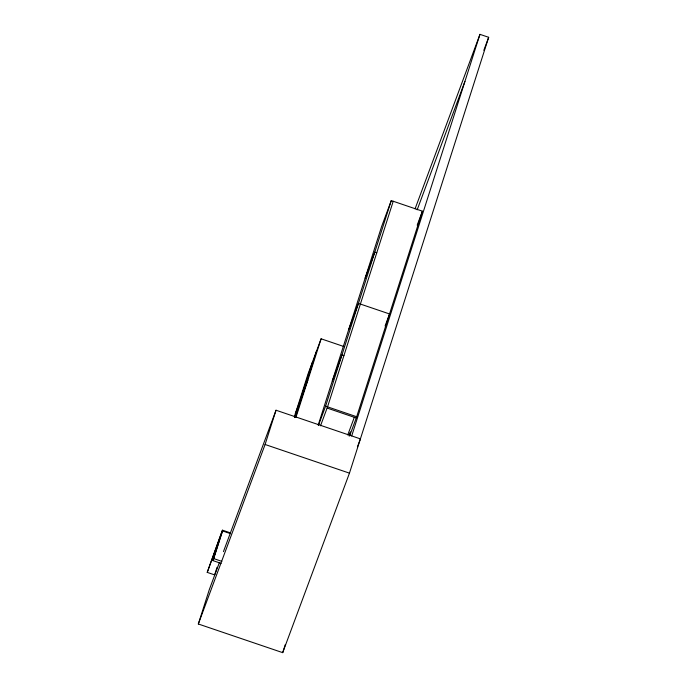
<?xml version="1.0" encoding="UTF-8"?>
<svg xmlns="http://www.w3.org/2000/svg" width="687" height="687" viewBox="0 0 687 687"><rect width="100%" height="100%" fill="white"/><g stroke="black" fill="none" stroke-linecap="round" stroke-linejoin="round"><path stroke-width="1.03" d="M217.066 567.282L214.636 574.89L207.225 572.383L222.468 530.184L230.239 532.829M222.468 530.184L207.225 572.383M221.111 563.392L212.979 560.626L221.446 533.971L222.571 530.948L230.703 533.705M212.979 560.626L222.571 530.948M415.068 208.839L479.964 34.35L488.672 37.304L349.46 473.145L282.709 652.65L198.328 623.994L209.269 589.729L219.342 562.653M198.328 623.994L265.088 444.489L276.028 410.225L360.409 438.881L357.42 446.911M294.354 416.811L308.102 373.771L321.104 338.803L344.101 346.609M294.697 417.584L312.276 362.547M295.358 417.361L316.449 351.315M295.925 417.447L321.104 338.803M318.184 425.116L381.603 226.555L391.264 200.595L422.402 211.175L356.287 417.971L327.106 408.061M318.545 425.15L325.595 406.18L391.264 200.595M393.222 201.265L327.553 406.85L320.503 425.82M349.382 435.309L350.361 432.26M349.185 436.133L350.482 432.063M351.701 435.927L479.964 34.35M282.709 652.65L285.285 644.586M220.982 535.413L221.36 534.409M223.447 551.627L276.028 410.225M295.316 413.806L307.845 380.109M365.132 278.123L374.793 252.163L376.751 252.833M348.773 329.348L358.425 303.388L389.563 313.968L385.106 325.964M332.302 380.916L341.954 354.956L343.921 355.626M417.181 209.818L464.91 81.461M417.207 225.138L422.402 211.175M483.82 50.349L488.672 37.304M347.759 434.957L354.329 417.301M349.717 435.627L356.733 416.76L325.595 406.18M265.088 444.489L349.46 473.145M213.734 558.608L221.867 561.373"/></g></svg>
